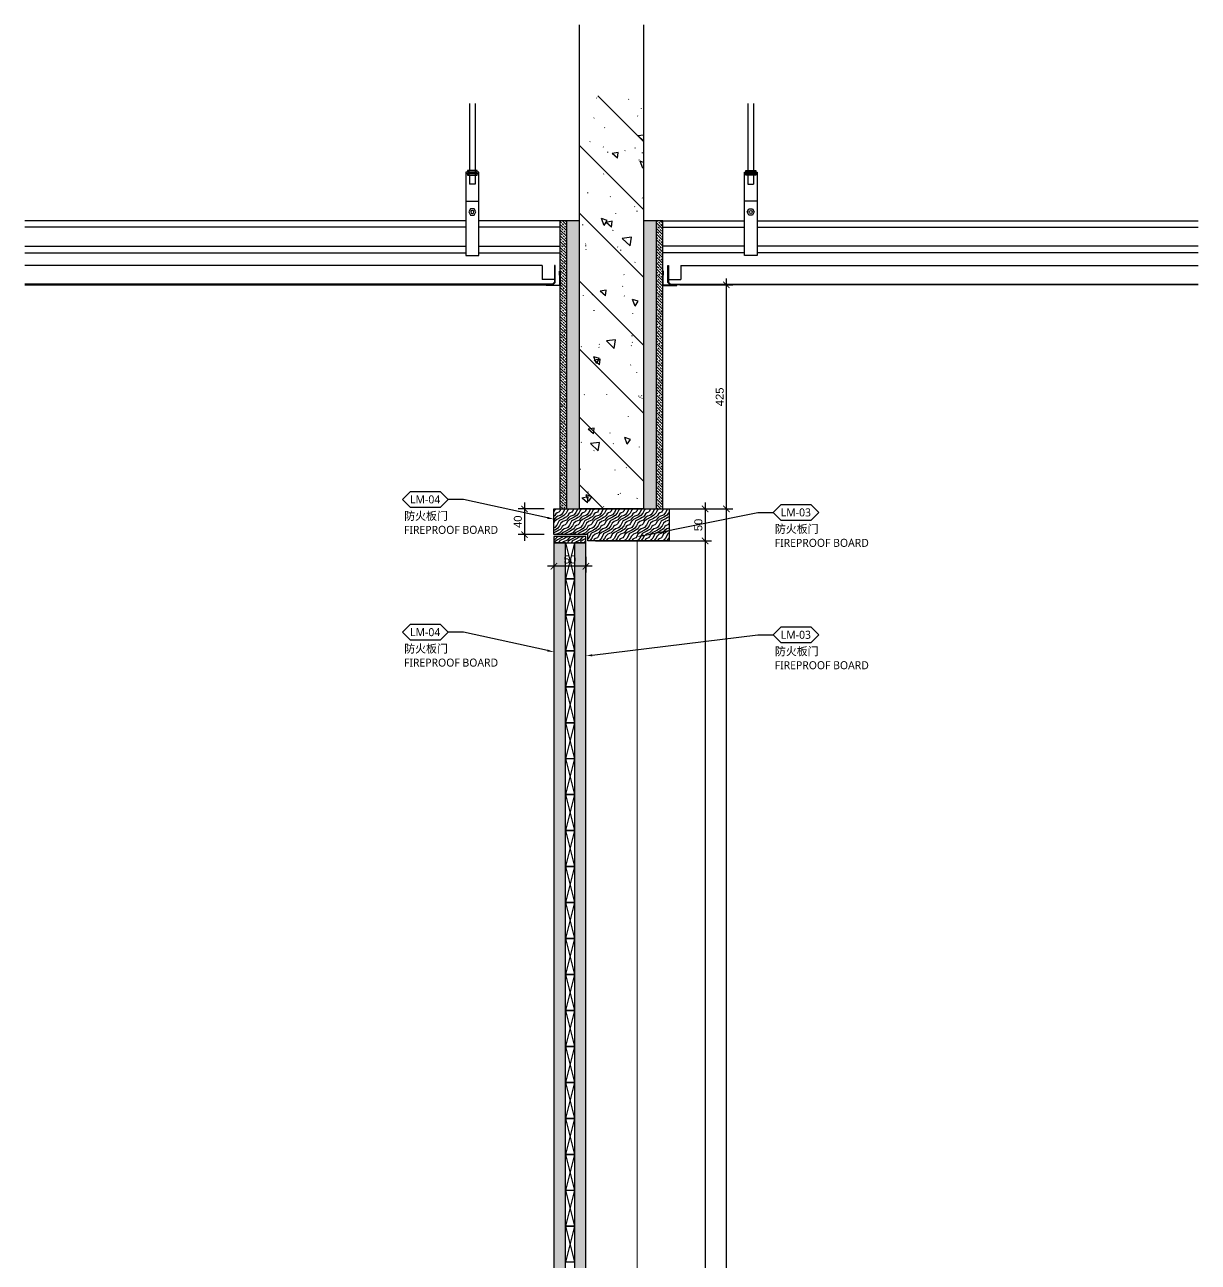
# Model space of a CAD drawing. Header units: millimetres. Extents: x -59920 to -20716, y 18887 to 47087.
# Drawn here: x -22574 to -20742, y 33287 to 35219 of the extents above; entities that cross this region are included whole.
import ezdxf
from ezdxf import colors
from ezdxf.entities.mleader import LeaderData, LeaderLine
from ezdxf.enums import TextEntityAlignment as Align
from ezdxf.math import Vec2, Vec3

# ---------------------------------------------------------------- set-up
doc = ezdxf.new("R2010")
doc.units = ezdxf.units.MM
doc.layers.add('_ACM-A-ANNO-DIMS @ 5', color=1, linetype='Continuous', lineweight=13)
doc.layers.add('_ACM-A-DETL-THIN', color=2, linetype='Continuous', lineweight=13)
for name, color, linetype in [('DE-MT', 2, 'Continuous'), ('I-DETL-LW01', 1, 'Continuous'), ('I-DETL-LW02', 2, 'Continuous'), ('I-DETL-LW08', 8, 'Continuous'), ('I-PL-DOOR', 2, 'Continuous'), ('I-SECT-LW251-PATT', 251, 'Continuous'), ('PE-尺寸标注', 44, 'Continuous'), ('WALL TYPE$0$G-ANNO-NOTE-CH', 7, 'Continuous'), ('WALL TYPE$0$I-SECT-LW03', 3, 'Continuous')]:
    doc.layers.add(name, color=color, linetype=linetype)
doc.styles.add('Arial', font='arial.ttf')
doc.styles.add('WALL TYPE$0$Aecom Chinese', font='Microsoft YaHei.ttf')
doc.dimstyles.new('WALL TYPE$0$Aec-Arch-M-5', dxfattribs={"dimscale": 5, "dimtxt": 2.5, "dimasz": 2, "dimexe": 2, "dimexo": 3, "dimgap": 0.8, "dimtad": 1, "dimdec": 0, "dimrnd": 1, "dimzin": 3, "dimdsep": 46, "dimtxsty": 'Arial', "dimblk": 'WALL TYPE$0$_ArchTick', "dimcen": 2.5, "dimdle": 2, "dimclrt": 256, "dimazin": 2, "dimtfac": 0.75, "dimtdec": 0, "dimtix": 1, "dimtmove": 2, "dimatfit": 2, "dimfxl": 5, "dimtolj": 1, "dimtzin": 0, "dimarcsym": 0})
pattern_1 = [(135, (-21727.8135, 33424.954), (-4.490128, -4.490128), []), (135, (-21727.8135, 33429.4444), (-4.490128, -4.490128), [3.175, -1.5875])]
pattern_2 = [(307.5, (-21617.8135, 33092.6895), (2.4470662, 0.0800016), [0, -1.9304, 0, -2.159, 0, -2.06375]), (277.5, (-21617.8135, 33092.6895), (3.5841255, -2.2476164), [0, -1.0414, 0, -1.7399, 0, -0.66675]), (237.5, (-21617.8135, 33094.2516), (0.007186, -3.9549619), [0, -0.635, 0, -2.286, 0, -2.9845]), (227.5, (-21617.8135, 33094.2516), (1.1146466, -3.817782), [0, -0.3175, 0, -1.4986, 0, -1.7145])]

# ---------------------------------------------------------------- blocks, each defined once
blk = doc.blocks.new('K_1218110518')
at = {"color": 251}
for p, q in [((-28.1, -14), (28.1, 0)), ((-28.1, 0), (28.1, -14))]:
    blk.add_line(p, q, dxfattribs=at)
blk.add_lwpolyline([(28.1, 0), (-28.1, 0), (-28.1, -14), (28.1, -14), (28.1, 0)], close=True, dxfattribs=at)
blk = doc.blocks.new('WALL TYPE$0$_ArchTick')
at = {"color": 0, "linetype": 'ByBlock', "const_width": 0.15}
blk.add_lwpolyline([(-0.5, -0.5), (0.5, 0.5)], dxfattribs=at)
blk = doc.blocks.new('*D173')
at = {"layer": 'DE-MT', "color": 0, "lineweight": -2, "transparency": 16777216}
for p, q in [((-21511.8, 34423.4), (-21511.8, 32703.4)), ((-21682.8, 34413.4), (-21501.8, 34413.4)), ((-21682.8, 32713.4), (-21501.8, 32713.4))]:
    blk.add_line(p, q, dxfattribs=at)
at = {"layer": 'Defpoints', "color": 0, "transparency": 16777216}
for p in [(-21697.8, 34413.4), (-21697.8, 32713.4), (-21511.8, 32713.4)]:
    blk.add_point(p, dxfattribs=at)
at = {"layer": 'DE-MT', "color": 0, "lineweight": -2, "transparency": 16777216, "xscale": 10, "yscale": 10, "zscale": 10}
for p, rotation in [((-21511.8, 34413.4), 90), ((-21511.8, 32713.4), 270)]:
    blk.add_blockref('WALL TYPE$0$_ArchTick', p, dxfattribs=dict(at, rotation=rotation))
at = {"layer": 'DE-MT', "transparency": 16777216, "insert": (-21522.2, 32817.2), "char_height": 12.5, "attachment_point": 5, "rotation": 90, "style": 'Arial'}
blk.add_mtext('\\A1;1700', dxfattribs=at)
blk = doc.blocks.new('*D174')
at = {"layer": 'DE-MT', "color": 0, "lineweight": -2, "transparency": 16777216}
for p, q in [((-21511.8, 34473.4), (-21511.8, 34403.4)), ((-21682.8, 34463.4), (-21501.8, 34463.4)), ((-21682.8, 34413.4), (-21501.8, 34413.4))]:
    blk.add_line(p, q, dxfattribs=at)
at = {"layer": 'Defpoints', "color": 0, "transparency": 16777216}
for p in [(-21697.8, 34463.4), (-21697.8, 34413.4), (-21511.8, 34413.4)]:
    blk.add_point(p, dxfattribs=at)
at = {"layer": 'DE-MT', "color": 0, "lineweight": -2, "transparency": 16777216, "xscale": 10, "yscale": 10, "zscale": 10}
for p, rotation in [((-21511.8, 34463.4), 90), ((-21511.8, 34413.4), 270)]:
    blk.add_blockref('WALL TYPE$0$_ArchTick', p, dxfattribs=dict(at, rotation=rotation))
at = {"layer": 'DE-MT', "transparency": 16777216, "insert": (-21522.2, 34438.4), "char_height": 12.5, "attachment_point": 5, "rotation": 90, "style": 'Arial'}
blk.add_mtext('\\A1;50', dxfattribs=at)
blk = doc.blocks.new('*D168')
at = {"layer": 'DE-MT', "color": 0, "lineweight": -2, "transparency": 16777216}
for p, q in [((-21793.6, 34473.4), (-21793.6, 34413.4)), ((-21762.8, 34463.4), (-21803.6, 34463.4)), ((-21762.8, 34423.4), (-21803.6, 34423.4))]:
    blk.add_line(p, q, dxfattribs=at)
at = {"layer": 'Defpoints', "color": 0, "transparency": 16777216}
for p in [(-21747.8, 34463.4), (-21793.6, 34423.4), (-21747.8, 34423.4)]:
    blk.add_point(p, dxfattribs=at)
at = {"layer": 'DE-MT', "color": 0, "lineweight": -2, "transparency": 16777216, "xscale": 10, "yscale": 10, "zscale": 10}
for p, rotation in [((-21793.6, 34463.4), 90), ((-21793.6, 34423.4), 270)]:
    blk.add_blockref('WALL TYPE$0$_ArchTick', p, dxfattribs=dict(at, rotation=rotation))
at = {"layer": 'DE-MT', "transparency": 16777216, "insert": (-21804, 34443.4), "char_height": 12.5, "attachment_point": 5, "rotation": 90, "style": 'Arial'}
blk.add_mtext('\\A1;40', dxfattribs=at)
blk = doc.blocks.new('*D167')
at = {"layer": 'DE-MT', "color": 0, "lineweight": -2, "transparency": 16777216}
for p, q in [((-21747.8, 34388.7), (-21747.8, 34364)), ((-21697.8, 34388.7), (-21697.8, 34364)), ((-21687.8, 34374), (-21757.8, 34374))]:
    blk.add_line(p, q, dxfattribs=at)
at = {"layer": 'Defpoints', "color": 0, "transparency": 16777216}
for p in [(-21747.8, 34403.7), (-21697.8, 34403.7), (-21747.8, 34374)]:
    blk.add_point(p, dxfattribs=at)
at = {"layer": 'DE-MT', "color": 0, "lineweight": -2, "transparency": 16777216, "xscale": 10, "yscale": 10, "zscale": 10, "rotation": 180}
blk.add_blockref('WALL TYPE$0$_ArchTick', (-21747.8, 34374), dxfattribs=at)
at = {"layer": 'DE-MT', "color": 0, "lineweight": -2, "transparency": 16777216, "xscale": 10, "yscale": 10, "zscale": 10}
blk.add_blockref('WALL TYPE$0$_ArchTick', (-21697.8, 34374), dxfattribs=at)
at = {"layer": 'DE-MT', "transparency": 16777216, "insert": (-21722.8, 34384.4), "char_height": 12.5, "attachment_point": 5, "style": 'Arial'}
blk.add_mtext('\\A1;50', dxfattribs=at)
blk = doc.blocks.new('*D165')
at = {"layer": 'DE-MT', "color": 0, "lineweight": -2, "transparency": 16777216}
for p, q in [((-21478.4, 31803.4), (-21478.4, 34473.4)), ((-21682.8, 34463.4), (-21468.4, 34463.4)), ((-21682.8, 31813.4), (-21468.4, 31813.4))]:
    blk.add_line(p, q, dxfattribs=at)
at = {"layer": 'Defpoints', "color": 0, "transparency": 16777216}
for p in [(-21697.8, 34463.4), (-21478.4, 34463.4), (-21697.8, 31813.4)]:
    blk.add_point(p, dxfattribs=at)
at = {"layer": 'DE-MT', "color": 0, "lineweight": -2, "transparency": 16777216, "xscale": 10, "yscale": 10, "zscale": 10}
for p, rotation in [((-21478.4, 34463.4), 90), ((-21478.4, 31813.4), 270)]:
    blk.add_blockref('WALL TYPE$0$_ArchTick', p, dxfattribs=dict(at, rotation=rotation))
at = {"layer": 'DE-MT', "transparency": 16777216, "insert": (-21488.8, 32814.1), "char_height": 12.5, "attachment_point": 5, "rotation": 90, "style": 'Arial'}
blk.add_mtext('\\A1;2650', dxfattribs=at)
blk = doc.blocks.new('*D166')
at = {"layer": 'DE-MT', "color": 0, "lineweight": -2, "transparency": 16777216}
for p, q in [((-21478.4, 34453.4), (-21478.4, 34823.4)), ((-21551.1, 34813.4), (-21468.4, 34813.4)), ((-21682.8, 34463.4), (-21468.4, 34463.4))]:
    blk.add_line(p, q, dxfattribs=at)
at = {"layer": 'Defpoints', "color": 0, "transparency": 16777216}
for p in [(-21566.1, 34813.4, 6.9), (-21478.4, 34813.4), (-21697.8, 34463.4)]:
    blk.add_point(p, dxfattribs=at)
at = {"layer": 'DE-MT', "color": 0, "lineweight": -2, "transparency": 16777216, "xscale": 10, "yscale": 10, "zscale": 10}
for p, rotation in [((-21478.4, 34813.4), 90), ((-21478.4, 34463.4), 270)]:
    blk.add_blockref('WALL TYPE$0$_ArchTick', p, dxfattribs=dict(at, rotation=rotation))
at = {"layer": 'DE-MT', "transparency": 16777216, "insert": (-21488.8, 34638.4), "char_height": 12.5, "attachment_point": 5, "rotation": 90, "style": 'Arial'}
blk.add_mtext('\\A1;425', dxfattribs=at)
blk = doc.blocks.new('WHA12202707')
at = {"transparency": 16777216}
for p, q in [((2.38, 2.38), (0, 0)), ((2.38, -2.38), (0, 0)), ((11.91, 2.38), (2.38, 2.38)), ((11.91, 2.38), (14.29, 0)), ((11.91, -2.38), (14.29, 0)), ((2.38, -2.38), (11.91, -2.38))]:
    blk.add_line(p, q, dxfattribs=at)
at = {"transparency": 16777216, "style": 'WALL TYPE$0$Aecom Chinese'}
blk.add_attdef('英文2', (0.49, -14.58), '', height=2.5, dxfattribs=at)
at = {"layer": 'WALL TYPE$0$G-ANNO-NOTE-CH', "transparency": 16777216, "style": 'WALL TYPE$0$Aecom Chinese'}
blk.add_attdef('编号', text='', height=2.5, dxfattribs=at).set_placement((7.1, 0), align=Align.MIDDLE)
for tag, p in [('中文', (0.54, -5.18)), ('英文', (0.49, -9.51))]:
    blk.add_attdef(tag, text='', height=2.5, dxfattribs=at).set_placement(p, align=Align.MIDDLE_LEFT)
blk = doc.blocks.new('K_1224171399')
at = {"layer": 'I-DETL-LW02'}
for p, q in [((-389.9, -253, 0), (418.1, -253, 0)), ((-389.9, -253, 0), (-389.9, -275, 0)), ((-408.9, -275, 0), (-389.9, -275, 0))]:
    blk.add_line(p, q, dxfattribs=at)
at = {"layer": 'I-DETL-LW02', "elevation": 0}
blk.add_lwpolyline([(418.1, -283), (-406.4, -283), (-409.9, -279.5), (-409.9, -253), (-408.9, -253), (-408.9, -279.1), (-405.9, -282), (418.1, -282)], dxfattribs=at)
at = {"layer": 'I-DETL-LW08'}
for p, q in [((-285.2, 0, -0.6), (-285.2, -104.4, -0.5)), ((-276.2, 0, -0.6), (-276.2, -104.4, -0.5)), ((-270.7, -109.2, 0), (-290.7, -109.2, 0)), ((-285.6, -107.4, 0), (-285.6, -104.4, 0)), ((-285.6, -112.2, 0), (-285.6, -109.2, 0)), ((-285.2, -107.4, 0), (-285.2, -109.2, 0)), ((-285.2, -112.2, 0), (-285.2, -126, 0)), ((-276.2, -107.4, 0), (-276.2, -109.2, 0)), ((-276.2, -112.2, 0), (-276.2, -126, 0)), ((-275.8, -107.4, 0), (-275.8, -104.4, 0)), ((-275.8, -112.2, 0), (-275.8, -109.2, 0)), ((-285.2, -126, 0), (-276.2, -126, 0)), ((-270.7, -152.4, -0.5), (-290.7, -152.4, -0.5)), ((-290.7, -223), (-418.1, -223)), ((418.1, -223), (-270.7, -223)), ((-290.7, -233), (-418.1, -233)), ((418.1, -233), (-270.7, -233))]:
    blk.add_line(p, q, dxfattribs=at)
for points, elevation in [([(-270.7, -237.4), (-290.7, -237.4), (-290.7, -107.4), (-270.7, -107.4)], -0.5), ([(-273, -107.4), (-288.4, -107.4), (-288.4, -104.4), (-273, -104.4)], -0.5), ([(-273, -112.2), (-288.4, -112.2), (-288.4, -109.2), (-273, -109.2)], -0.5), ([(-283.5, -174.2), (-286.3, -169.4), (-283.5, -164.5), (-277.9, -164.5), (-275.1, -169.4), (-277.9, -174.2)], -1.1), ([(-418.1, -262), (-418.1, -284), (-396.1, -284), (-396.1, -283), (-402.1, -283), (-402.1, -283.5), (-417.6, -283.5), (-417.6, -268), (-417.1, -268), (-417.1, -262)], -6.9)]:
    blk.add_lwpolyline(points, close=True, dxfattribs=dict(at, elevation=elevation))
at = {"layer": 'I-DETL-LW08', "elevation": 0}
for points in [[(-418.1, -183), (-290.7, -183)], [(-418.1, -193), (-290.7, -193)], [(-270.7, -183), (418.1, -183)], [(-270.7, -193), (418.1, -193)]]:
    blk.add_lwpolyline(points, dxfattribs=at)
at = {"layer": 'I-DETL-LW08'}
blk.add_circle((-280.7, -169.4, -0.5), 2.4, dxfattribs=at)

msp = doc.modelspace()

# ---------------------------------------------------------------- hatches: boundary and pattern name
h = msp.add_hatch()
h.set_pattern_fill('0-钢筋混凝土001-DOM', color=250, scale=15, angle=90, pattern_type=2)
h.set_pattern_definition([(135, (-14818.81, 69931.98), (-53.03301, -53.03301), []), (140, (-14818.81, 69931.98), (9.41282, 107.58903), [11.25, -123.75]), (85, (-14818.81, 69931.98), (-112.82882, -20.8127), [9, -99]), (190.4514, (-14818.03, 69940.95), (-103.41593, 86.7764), [9.56103, -105.17132]), (136.1842, (-14848.81, 69931.98), (24.82785, 160.08616), [16.875, -185.625]), (186.6356, (-14846.74, 69945.32), (-146.1177, 140.1994), [14.34154, -157.75695]), (81.1842, (-14848.81, 69931.98), (-146.1178, 140.1993), [13.5, -148.5]), (111, (-14841.31, 69946.98), (60.39283, 89.53606), [11.25, -123.75]), (56, (-14841.31, 69946.98), (-108.7725, 36.4973), [9, -99]), (161.4514, (-14836.28, 69954.44), (-48.37957, 126.0334), [9.56103, -105.17132]), (127.5, (-14818.81, 69931.982), (-49.93408, 1.82398), [0.75, -97.8, 0.75, -100.5, 0.75, -99.375]), (97.5, (-14818.81, 69931.98), (-59.16176, 39.46043), [0.75, -57.3, 0.75, -95.55, 0.75, -37.875]), (57.5, (-14818.81, 69898.532), (3.38323, 80.073365), [0.75, -37.5, 0.75, -117, 0.75, -155.25]), (47.5, (-14818.81, 69883.53), (-15.01575, 87.47793), [0.75, -48.75, 0.75, -77.7, 0.75, -110.25])])
h.paths.add_polyline_path([(-21607.8, 35108.4), (-21707.8, 35108.4), (-21707.8, 34463.4), (-21607.8, 34463.4)])
at = {"layer": 'I-SECT-LW251-PATT'}
h = msp.add_hatch(dxfattribs=at)
h.set_pattern_fill('ANSI33', color=256, angle=90)
h.set_pattern_definition(pattern_1)
h.paths.add_polyline_path([(-21727.8, 34913.4), (-21737.8, 34913.4), (-21737.8, 34463.4), (-21727.8, 34463.4)])
h = msp.add_hatch(dxfattribs=at)
h.set_pattern_fill('AR-SAND', color=256, scale=0.05, angle=270)
h.set_pattern_definition(pattern_2)
h.paths.add_polyline_path([(-21707.8, 34913.4), (-21727.8, 34913.4), (-21727.8, 34463.4), (-21707.8, 34463.4)])
h = msp.add_hatch(dxfattribs=at)
h.set_pattern_fill('AR-SAND', color=256, scale=0.05, angle=270)
h.set_pattern_definition(pattern_2)
h.paths.add_polyline_path([(-21587.8, 34913.4), (-21607.8, 34913.4), (-21607.8, 34463.4), (-21587.8, 34463.4)])
h = msp.add_hatch(dxfattribs=at)
h.set_pattern_fill('ANSI33', color=256, angle=90)
h.set_pattern_definition(pattern_1)
h.paths.add_polyline_path([(-21577.8, 34913.4), (-21587.8, 34913.4), (-21587.8, 34463.4), (-21577.8, 34463.4)])
at = {"layer": 'PE-尺寸标注'}
h = msp.add_hatch(dxfattribs=at)
h.set_pattern_fill('木纹面1', color=250, scale=5, angle=-180, style=0, pattern_type=2)
h.set_pattern_definition([(243.43495, (-12186.745, 70181.116), (-20, 1e-09), [4.621368, -17.739311]), (220.601295, (-12173.588, 70163.822), (-20, -2e-08), [4.158066, -88.037378]), (220.601295, (-12183.588, 70143.822), (-20, -2e-08), [4.158066, -88.037378]), (220.601295, (-12193.588, 70123.822), (-20, 1e-08), [4.158066, -88.037378]), (243.43495, (-12176.598, 70183.91), (-20, 1e-09), [4.237008, -18.123672]), (230.19443, (-12178.492, 70180.121), (-20, -8e-10), [2.24049, -75.862006]), (230.19443, (-12188.492, 70160.121), (-20, -8e-10), [2.24049, -75.862006]), (230.19443, (-12198.492, 70140.121), (-20, -8e-10), [2.24049, -75.862006]), (201.80141, (-12179.927, 70178.4), (-20, 3e-08), [2.868712, -50.982936]), (213.690068, (-12182.59, 70177.334), (-20, 1e-08), [2.521813, -33.5337]), (243.43495, (-12184.689, 70175.936), (-20, 8e-09), [3.355288, -19.005391]), (225, (-12186.189, 70172.935), (-20, 2e-14), [2.717818, -53.850724]), (225, (-12196.189, 70152.935), (-20, 2e-14), [2.717818, -53.850724]), (201.80141, (-12188.111, 70171.013), (-20, 3e-08), [2.19237, -51.659278]), (243.43495, (-12170.116, 70184.373), (-20, 8e-09), [7.1896, -15.17108]), (230.19443, (-12173.332, 70177.942), (-20, -8e-10), [4.573562, -73.528935]), (230.19443, (-12183.332, 70157.942), (-20, -8e-10), [4.573562, -73.528935]), (230.19443, (-12193.332, 70137.942), (-20, -8e-10), [4.573562, -73.528935]), (213.690068, (-12176.26, 70174.429), (-20, 1e-08), [2.24056, -33.814953]), (195.945396, (-12178.124, 70173.186), (-20, 1.45e-06), [3.562485, -69.238614]), (213.690068, (-12181.549, 70172.207), (-20, 1e-08), [4.092967, -31.962546]), (230.19443, (-12184.955, 70169.937), (-20, -8e-10), [5.197338, -72.90516]), (230.19443, (-12194.955, 70149.937), (-20, -8e-10), [5.197338, -72.90516]), (230.19443, (-12204.955, 70129.937), (-20, 3e-09), [5.197338, -72.90516]), (201.80141, (-12188.282, 70165.944), (-20, 3e-08), [5.714501, -48.137147]), (230.19443, (-12168.812, 70176.982), (-20, -8e-10), [5.214067, -72.88843]), (230.19443, (-12178.812, 70156.982), (-20, -8e-10), [5.214067, -72.88843]), (230.19443, (-12188.812, 70136.982), (-20, -8e-10), [5.214067, -72.88843]), (213.690068, (-12172.15, 70172.977), (-20, 1e-08), [4.838075, -31.217438]), (206.56505, (-12176.175, 70170.293), (-20, -1e-09), [7.98596, -81.45676]), (206.56505, (-12186.175, 70150.293), (-20, -1e-09), [7.98596, -81.45676]), (220.601295, (-12183.318, 70166.722), (-20, -2e-08), [4.3193, -87.876143]), (220.601295, (-12193.318, 70146.722), (-20, -2e-08), [4.3193, -87.876143]), (220.601295, (-12203.318, 70126.722), (-20, -2e-08), [4.3193, -87.876143]), (213.690068, (-12170.146, 70170.199), (-20, 1e-08), [2.735792, -33.319722]), (206.56505, (-12172.423, 70168.681), (-20, -8e-09), [7.158076, -82.284643]), (206.56505, (-12182.423, 70148.681), (-20, 8e-08), [7.158076, -82.284643]), (220.601295, (-12178.825, 70165.48), (-20, -2e-08), [1.700823, -90.49462]), (220.601295, (-12188.825, 70145.48), (-20, -2e-08), [1.700823, -90.49462]), (220.601295, (-12198.825, 70125.48), (-20, -2e-08), [1.700823, -90.49462])])
h.paths.add_polyline_path([(-21694.8, 34423.4), (-21747.8, 34423.4), (-21747.8, 34463.4), (-21567.8, 34463.4), (-21567.8, 34413.4), (-21694.8, 34413.4)])
h = msp.add_hatch(dxfattribs=at)
h.set_pattern_fill('木纹面1', color=250, scale=5, angle=-180, style=0, pattern_type=2)
h.set_pattern_definition([(243.435, (-21715.747, 34409.559), (-20, 1e-09), [4.6214, -17.739]), (220.6, (-21702.59, 34392.265), (-20, -2e-08), [4.158, -88.037]), (220.601, (-21712.59, 34372.265), (-20, -2e-08), [4.158, -88.037]), (220.601, (-21722.59, 34352.265), (-20, 1e-08), [4.158, -88.0374]), (243.435, (-21705.6, 34412.354), (-20, 1e-09), [4.237, -18.1237]), (230.194, (-21707.494, 34408.564), (-20, -8e-10), [2.24, -75.862]), (230.194, (-21717.494, 34388.564), (-20, -8e-10), [2.24, -75.862]), (230.194, (-21727.494, 34368.564), (-20, -8e-10), [2.2405, -75.862]), (201.801, (-21708.9285, 34406.843), (-20, 3e-08), [2.8687, -50.983]), (213.69, (-21711.592, 34405.777), (-20, 1e-08), [2.522, -33.5337]), (243.435, (-21713.69, 34404.378), (-20, 8e-09), [3.355, -19.0054]), (225, (-21715.191, 34401.377), (-20, 2e-14), [2.718, -53.851]), (225, (-21725.191, 34381.377), (-20, 2e-14), [2.718, -53.851]), (201.801, (-21717.1126, 34399.4556), (-20, 3e-08), [2.1924, -51.6593]), (243.435, (-21699.118, 34412.816), (-20, 8e-09), [7.1896, -15.171]), (230.194, (-21702.334, 34406.385), (-20, -8e-10), [4.574, -73.529]), (230.194, (-21712.334, 34386.385), (-20, -8e-10), [4.574, -73.529]), (230.194, (-21722.334, 34366.385), (-20, -8e-10), [4.5736, -73.529]), (213.69, (-21705.261, 34402.872), (-20, 1e-08), [2.2406, -33.815]), (195.945, (-21707.1257, 34401.629), (-20, 1e-06), [3.5625, -69.2386]), (213.69, (-21710.551, 34400.65), (-20, 1e-08), [4.093, -31.9625]), (230.194, (-21713.957, 34398.38), (-20, -8e-10), [5.197, -72.905]), (230.194, (-21723.957, 34378.38), (-20, -8e-10), [5.197, -72.905]), (230.194, (-21733.957, 34358.38), (-20, 3e-09), [5.197, -72.905]), (201.801, (-21717.284, 34394.387), (-20, 3e-08), [5.7145, -48.137]), (230.194, (-21697.813, 34405.425), (-20, -8e-10), [5.214, -72.888]), (230.194, (-21707.813, 34385.425), (-20, -8e-10), [5.214, -72.888]), (230.194, (-21717.813, 34365.425), (-20, -8e-10), [5.214, -72.8884]), (213.69, (-21701.151, 34401.42), (-20, 1e-08), [4.838, -31.2174]), (206.565, (-21705.177, 34398.736), (-20, -1e-09), [7.986, -81.457]), (206.565, (-21715.177, 34378.736), (-20, -1e-09), [7.986, -81.457]), (220.6, (-21712.32, 34395.165), (-20, -2e-08), [4.319, -87.876]), (220.6, (-21722.32, 34375.165), (-20, -2e-08), [4.319, -87.876]), (220.601, (-21732.32, 34355.165), (-20, -2e-08), [4.319, -87.876]), (213.69, (-21699.148, 34398.641), (-20, 1e-08), [2.736, -33.3197]), (206.565, (-21701.4245, 34397.124), (-20, -8e-09), [7.158, -82.2846]), (206.565, (-21711.4245, 34377.124), (-20, 8e-08), [7.158, -82.2846]), (220.6, (-21707.827, 34393.923), (-20, -2e-08), [1.701, -90.495]), (220.6, (-21717.827, 34373.923), (-20, -2e-08), [1.701, -90.495]), (220.601, (-21727.827, 34353.923), (-20, -2e-08), [1.701, -90.4946])])
h.paths.add_polyline_path([(-21747.8, 34420.4), (-21747.8, 34410.4), (-21729.8, 34410.4), (-21697.8, 34410.4), (-21697.8, 34420.4)])
h = msp.add_hatch(dxfattribs=at)
h.set_pattern_fill('木纹面1', color=250, scale=5, angle=-180, style=0, pattern_type=2)
h.set_pattern_definition([(243.4349, (-21747.747, 33882.559), (-20, 1e-09), [4.62137, -17.73931]), (220.6013, (-21734.59, 33865.265), (-20, -2e-08), [4.15807, -88.0374]), (220.6013, (-21744.59, 33845.265), (-20, -2e-08), [4.15807, -88.0374]), (220.6013, (-21754.59, 33825.265), (-20, 1e-08), [4.15807, -88.0374]), (243.4349, (-21737.6, 33885.354), (-20, 1e-09), [4.237, -18.12367]), (230.1944, (-21739.494, 33881.564), (-20, -8e-10), [2.2405, -75.862]), (230.1944, (-21749.494, 33861.564), (-20, -8e-10), [2.2405, -75.862]), (230.1944, (-21759.494, 33841.564), (-20, -8e-10), [2.2405, -75.862]), (201.8014, (-21740.9285, 33879.843), (-20, 3e-08), [2.86871, -50.98294]), (213.69007, (-21743.592, 33878.777), (-20, 1e-08), [2.52181, -33.5337]), (243.4349, (-21745.69, 33877.378), (-20, 8e-09), [3.35529, -19.0054]), (225, (-21747.191, 33874.377), (-20, 2e-14), [2.7178, -53.85072]), (225, (-21757.191, 33854.377), (-20, 2e-14), [2.7178, -53.85072]), (201.8014, (-21749.1126, 33872.4556), (-20, 3e-08), [2.19237, -51.65928]), (243.4349, (-21731.118, 33885.816), (-20, 8e-09), [7.1896, -15.17108]), (230.1944, (-21734.334, 33879.385), (-20, -8e-10), [4.57356, -73.52893]), (230.1944, (-21744.334, 33859.385), (-20, -8e-10), [4.57356, -73.52893]), (230.1944, (-21754.334, 33839.385), (-20, -8e-10), [4.57356, -73.52893]), (213.69007, (-21737.261, 33875.872), (-20, 1e-08), [2.24056, -33.81495]), (195.9454, (-21739.1257, 33874.629), (-20, 1e-06), [3.56248, -69.23861]), (213.69007, (-21742.551, 33873.65), (-20, 1e-08), [4.09297, -31.96255]), (230.1944, (-21745.957, 33871.38), (-20, -8e-10), [5.19734, -72.90516]), (230.1944, (-21755.957, 33851.38), (-20, -8e-10), [5.19734, -72.90516]), (230.1944, (-21765.957, 33831.38), (-20, 3e-09), [5.19734, -72.90516]), (201.8014, (-21749.284, 33867.387), (-20, 3e-08), [5.7145, -48.13715]), (230.1944, (-21729.813, 33878.425), (-20, -8e-10), [5.21407, -72.88843]), (230.1944, (-21739.813, 33858.425), (-20, -8e-10), [5.21407, -72.88843]), (230.1944, (-21749.813, 33838.425), (-20, -8e-10), [5.21407, -72.88843]), (213.69007, (-21733.151, 33874.42), (-20, 1e-08), [4.83807, -31.21744]), (206.56505, (-21737.177, 33871.736), (-20, -1e-09), [7.98596, -81.45676]), (206.56505, (-21747.177, 33851.736), (-20, -1e-09), [7.98596, -81.45676]), (220.6013, (-21744.32, 33868.165), (-20, -2e-08), [4.3193, -87.87614]), (220.6013, (-21754.32, 33848.165), (-20, -2e-08), [4.3193, -87.87614]), (220.6013, (-21764.32, 33828.165), (-20, -2e-08), [4.3193, -87.87614]), (213.69007, (-21731.148, 33871.641), (-20, 1e-08), [2.7358, -33.31972]), (206.56505, (-21733.4245, 33870.124), (-20, -8e-09), [7.15808, -82.28464]), (206.56505, (-21743.4245, 33850.124), (-20, 8e-08), [7.15808, -82.28464]), (220.6013, (-21739.827, 33866.923), (-20, -2e-08), [1.7008, -90.4946]), (220.6013, (-21749.827, 33846.923), (-20, -2e-08), [1.7008, -90.4946]), (220.6013, (-21759.827, 33826.923), (-20, -2e-08), [1.7008, -90.4946])])
h.paths.add_polyline_path([(-21747.8, 31828.4), (-21729.8, 31828.4), (-21729.8, 34410.4), (-21747.8, 34410.4)])
h = msp.add_hatch(dxfattribs=at)
h.set_pattern_fill('木纹面1', color=250, scale=5, angle=-180, style=0, pattern_type=2)
h.set_pattern_definition([(243.435, (-21715.747, 33882.559), (-20, 1e-09), [4.62137, -17.7393]), (220.6013, (-21702.59, 33865.265), (-20, -2e-08), [4.1581, -88.0374]), (220.6013, (-21712.59, 33845.265), (-20, -2e-08), [4.1581, -88.0374]), (220.6013, (-21722.59, 33825.265), (-20, 1e-08), [4.1581, -88.0374]), (243.435, (-21705.6, 33885.354), (-20, 1e-09), [4.237, -18.12367]), (230.1944, (-21707.494, 33881.564), (-20, -8e-10), [2.2405, -75.862]), (230.1944, (-21717.494, 33861.564), (-20, -8e-10), [2.2405, -75.862]), (230.1944, (-21727.494, 33841.564), (-20, -8e-10), [2.2405, -75.862]), (201.8014, (-21708.9285, 33879.843), (-20, 3e-08), [2.8687, -50.98294]), (213.6901, (-21711.592, 33878.777), (-20, 1e-08), [2.5218, -33.5337]), (243.435, (-21713.69, 33877.378), (-20, 8e-09), [3.3553, -19.0054]), (225, (-21715.191, 33874.377), (-20, 2e-14), [2.7178, -53.8507]), (225, (-21725.191, 33854.377), (-20, 2e-14), [2.7178, -53.8507]), (201.8014, (-21717.1126, 33872.4556), (-20, 3e-08), [2.19237, -51.65928]), (243.435, (-21699.118, 33885.816), (-20, 8e-09), [7.1896, -15.17108]), (230.1944, (-21702.334, 33879.385), (-20, -8e-10), [4.5736, -73.5289]), (230.1944, (-21712.334, 33859.385), (-20, -8e-10), [4.5736, -73.5289]), (230.1944, (-21722.334, 33839.385), (-20, -8e-10), [4.5736, -73.5289]), (213.6901, (-21705.261, 33875.872), (-20, 1e-08), [2.24056, -33.81495]), (195.9454, (-21707.1257, 33874.629), (-20, 1e-06), [3.5625, -69.2386]), (213.6901, (-21710.551, 33873.65), (-20, 1e-08), [4.09297, -31.96255]), (230.1944, (-21713.957, 33871.38), (-20, -8e-10), [5.1973, -72.9052]), (230.1944, (-21723.957, 33851.38), (-20, -8e-10), [5.1973, -72.9052]), (230.1944, (-21733.957, 33831.38), (-20, 3e-09), [5.1973, -72.9052]), (201.8014, (-21717.284, 33867.387), (-20, 3e-08), [5.7145, -48.13715]), (230.1944, (-21697.813, 33878.425), (-20, -8e-10), [5.2141, -72.8884]), (230.1944, (-21707.813, 33858.425), (-20, -8e-10), [5.2141, -72.8884]), (230.1944, (-21717.813, 33838.425), (-20, -8e-10), [5.2141, -72.8884]), (213.6901, (-21701.151, 33874.42), (-20, 1e-08), [4.83807, -31.21744]), (206.56505, (-21705.177, 33871.736), (-20, -1e-09), [7.98596, -81.45676]), (206.56505, (-21715.177, 33851.736), (-20, -1e-09), [7.98596, -81.45676]), (220.6013, (-21712.32, 33868.165), (-20, -2e-08), [4.3193, -87.8761]), (220.6013, (-21722.32, 33848.165), (-20, -2e-08), [4.3193, -87.8761]), (220.6013, (-21732.32, 33828.165), (-20, -2e-08), [4.3193, -87.8761]), (213.6901, (-21699.148, 33871.641), (-20, 1e-08), [2.7358, -33.31972]), (206.56505, (-21701.4245, 33870.124), (-20, -8e-09), [7.1581, -82.28464]), (206.56505, (-21711.4245, 33850.124), (-20, 8e-08), [7.1581, -82.28464]), (220.6013, (-21707.827, 33866.923), (-20, -2e-08), [1.7008, -90.4946]), (220.6013, (-21717.827, 33846.923), (-20, -2e-08), [1.7008, -90.4946]), (220.6013, (-21727.827, 33826.923), (-20, -2e-08), [1.7008, -90.4946])])
h.paths.add_polyline_path([(-21697.8, 34410.4), (-21715.8, 34410.4), (-21715.8, 32713.4), (-21697.8, 32713.4)])

# ---------------------------------------------------------------- linework, layer by layer
at = {"layer": '_ACM-A-DETL-THIN', "color": 8}
msp.add_lwpolyline([(-21617.8, 34413.4), (-21617.8, 31813.4)], dxfattribs=at)
at = {"layer": 'I-DETL-LW01'}
msp.add_lwpolyline([(-21747.8, 34410.4), (-21697.8, 34410.4)], dxfattribs=at)
for points in [[(-21729.8, 31828.4), (-21729.8, 34410.4), (-21747.8, 34410.4), (-21747.8, 31828.4)], [(-21697.8, 32713.4), (-21697.8, 34410.4), (-21715.8, 34410.4), (-21715.8, 32713.4)]]:
    msp.add_lwpolyline(points, close=True, dxfattribs=at)
at = {"layer": 'I-DETL-LW02'}
for points in [[(-21737.8, 34463.4), (-21737.8, 34913.4)], [(-21707.8, 34913.4), (-21737.8, 34913.4)], [(-21727.8, 34463.4), (-21727.8, 34913.4)], [(-21577.8, 34913.4), (-21607.8, 34913.4)], [(-21587.8, 34463.4), (-21587.8, 34913.4)], [(-21577.8, 34463.4), (-21577.8, 34913.4)]]:
    msp.add_lwpolyline(points, dxfattribs=at)
at = {"layer": 'I-PL-DOOR'}
msp.add_lwpolyline([(-21694.8, 34423.4), (-21747.8, 34423.4), (-21747.8, 34463.4), (-21567.8, 34463.4), (-21567.8, 34413.4), (-21694.8, 34413.4)], close=True, dxfattribs=at)
msp.add_lwpolyline([(-21697.8, 32711.4), (-21697.8, 34420.4), (-21747.8, 34420.4), (-21747.8, 31818.4), (-21697.8, 31818.4), (-21697.8, 32708.4)], dxfattribs=at)
at = {"layer": 'WALL TYPE$0$I-SECT-LW03'}
msp.add_lwpolyline([(-21607.8, 35219.4), (-21607.8, 34463.4), (-21707.8, 34463.4), (-21707.8, 35219.4)], dxfattribs=at)

# ---------------------------------------------------------------- block references
at = {"xscale": -1}
msp.add_blockref('K_1224171399', (-22155.9, 35096.5, 6.9), dxfattribs=at)
msp.add_blockref('K_1224171399', (-21159.7, 35096.5, 6.9))
at = {"xscale": -1, "rotation": 90}
for p in [(-21729.8, 34382.3), (-21729.8, 34326.2), (-21729.8, 34270), (-21729.8, 34213.8), (-21729.8, 34157.7), (-21729.8, 34101.5), (-21729.8, 34045.4), (-21729.8, 33989.2), (-21729.8, 33933), (-21729.8, 33876.9), (-21729.8, 33820.7), (-21729.8, 33764.5), (-21729.8, 33708.4), (-21729.8, 33652.2), (-21729.8, 33596), (-21729.8, 33539.9), (-21729.8, 33483.7), (-21729.8, 33427.5), (-21729.8, 33371.4), (-21729.8, 33315.2)]:
    msp.add_blockref('K_1218110518', p, dxfattribs=at)

# ---------------------------------------------------------------- dimensions: what is measured, and where the dimension line sits
at = {"layer": 'DE-MT'}
dim = msp.add_linear_dim(base=(-21478.4, 34813.4), p1=(-21697.8, 34463.4), p2=(-21566.1, 34813.4, 6.9), angle=90, text='425', dimstyle='WALL TYPE$0$Aec-Arch-M-5', override={"dimzin": 8}, dxfattribs=at)
dim.commit()
dim.dimension.update_dxf_attribs({"geometry": '*D166', "text_midpoint": (-21488.8, 34638.4)})
for base, p1, p2, picture, middle in [((-21793.6, 34423.4), (-21747.8, 34463.4), (-21747.8, 34423.4), '*D168', (-21804, 34443.4)), ((-21511.8, 34413.4), (-21697.8, 34463.4), (-21697.8, 34413.4), '*D174', (-21522.2, 34438.4))]:
    dim = msp.add_linear_dim(base=base, p1=p1, p2=p2, angle=90, dimstyle='WALL TYPE$0$Aec-Arch-M-5', override={"dimzin": 8}, dxfattribs=at)
    dim.commit()
    dim.dimension.update_dxf_attribs({"geometry": picture, "text_midpoint": middle})
for base, p1, p2, picture, middle in [((-21478.4, 34463.4), (-21697.8, 31813.4), (-21697.8, 34463.4), '*D165', (-21488.8, 32814.1)), ((-21511.8, 32713.4), (-21697.8, 34413.4), (-21697.8, 32713.4), '*D173', (-21522.2, 32817.2))]:
    dim = msp.add_linear_dim(base=base, p1=p1, p2=p2, angle=90, dimstyle='WALL TYPE$0$Aec-Arch-M-5', override={"dimzin": 8}, dxfattribs=at)
    dim.commit()
    dim.dimension.update_dxf_attribs({"geometry": picture, "text_midpoint": middle, "dimtype": 160})
dim = msp.add_linear_dim(base=(-21747.8, 34374), p1=(-21697.8, 34403.7), p2=(-21747.8, 34403.7), dimstyle='WALL TYPE$0$Aec-Arch-M-5', override={"dimzin": 8}, dxfattribs=at)
dim.commit()
dim.dimension.update_dxf_attribs({"geometry": '*D167', "text_midpoint": (-21722.8, 34384.4)})

# ---------------------------------------------------------------- leaders
at = {"layer": '_ACM-A-ANNO-DIMS @ 5'}
ml = msp.add_multileader_block('Standard', dxfattribs=at)
ml.set_content('WHA12202707', color=256, scale=5)
ml.set_attribute('编号', 'LM-04', width=0)
ml.set_attribute('中文', '防火板门', width=0)
ml.set_attribute('英文', 'FIREPROOF BOARD', width=0)
ml.set_attribute('英文2', '', width=0)
ml.set_leader_properties(color=2)
ml.build(insert=Vec2(0, 0))
ml.multileader.update_dxf_attribs({"text_right_attachment_type": 6, "dogleg_length": 0.36, "arrow_head_size": 10, "scale": 5})
ctx = ml.context
ctx.base_point, ctx.scale, ctx.char_height, ctx.arrow_head_size, ctx.landing_gap_size, ctx.plane_origin = Vec3(-21984.2, 34478.3), 5, 375, 10, 0.45, Vec3(-19470.8, 30336.7)
ctx.right_attachment = 6
notes = []
notes.append((ctx, [(1, (1, 1, 0), (-21889.1, 34478.3), (-1, 0), 23.7, [(0, [(-21747.8, 34447.3)], 0, [])])]))
ctx.block.insert = Vec3(-21984.2, 34478.3)
ml = msp.add_multileader_block('Standard', dxfattribs=at)
ml.set_content('WHA12202707', color=256, scale=5)
ml.set_attribute('编号', 'LM-03', width=0)
ml.set_attribute('中文', '防火板门', width=0)
ml.set_attribute('英文', 'FIREPROOF BOARD', width=0)
ml.set_attribute('英文2', '', width=0)
ml.set_leader_properties(color=2)
ml.build(insert=Vec2(0, 0))
ml.multileader.update_dxf_attribs({"text_right_attachment_type": 6, "dogleg_length": 0.36, "arrow_head_size": 10, "scale": 5})
ctx = ml.context
ctx.base_point, ctx.scale, ctx.char_height, ctx.arrow_head_size, ctx.landing_gap_size, ctx.plane_origin = Vec3(-21405.4, 34458), 5, 375, 10, 0.45, Vec3(-18809.1, 30316.4)
ctx.right_attachment = 6
notes.append((ctx, [(0, (1, 1, 0), (-21429.1, 34458), (1, 0), 23.7, [(0, [(-21617.8, 34420.1)], 0, [])])]))
ctx.block.insert = Vec3(-21405.4, 34458)
ml = msp.add_multileader_block('Standard', dxfattribs=at)
ml.set_content('WHA12202707', color=256, scale=5)
ml.set_attribute('编号', 'LM-04', width=0)
ml.set_attribute('中文', '防火板门', width=0)
ml.set_attribute('英文', 'FIREPROOF BOARD', width=0)
ml.set_attribute('英文2', '', width=0)
ml.set_leader_properties(color=2)
ml.build(insert=Vec2(0, 0))
ml.multileader.update_dxf_attribs({"text_right_attachment_type": 6, "dogleg_length": 0.36, "arrow_head_size": 10, "scale": 5})
ctx = ml.context
ctx.base_point, ctx.scale, ctx.char_height, ctx.arrow_head_size, ctx.landing_gap_size, ctx.plane_origin = Vec3(-21984.2, 34271), 5, 375, 10, 0.45, Vec3(-19470.8, 30129.4)
ctx.right_attachment = 6
notes.append((ctx, [(1, (1, 1, 0), (-21889.1, 34271), (-1, 0), 23.7, [(0, [(-21747.8, 34240)], 0, [])])]))
ctx.block.insert = Vec3(-21984.2, 34271)
ml = msp.add_multileader_block('Standard', dxfattribs=at)
ml.set_content('WHA12202707', color=256, scale=5)
ml.set_attribute('编号', 'LM-03', width=0)
ml.set_attribute('中文', '防火板门', width=0)
ml.set_attribute('英文', 'FIREPROOF BOARD', width=0)
ml.set_attribute('英文2', '', width=0)
ml.set_leader_properties(color=2)
ml.build(insert=Vec2(0, 0))
ml.multileader.update_dxf_attribs({"text_right_attachment_type": 6, "dogleg_length": 0.36, "arrow_head_size": 10, "scale": 5})
ctx = ml.context
ctx.base_point, ctx.scale, ctx.char_height, ctx.arrow_head_size, ctx.landing_gap_size, ctx.plane_origin = Vec3(-21405.4, 34266.9), 5, 375, 10, 0.45, Vec3(-18809.1, 30125.4)
ctx.right_attachment = 6
notes.append((ctx, [(0, (1, 1, 0), (-21429.1, 34266.9), (1, 0), 23.7, [(0, [(-21697.8, 34233.8)], 0, [])])]))
ctx.block.insert = Vec3(-21405.4, 34266.9)
for ctx, leaders in notes:
    for number, flags, end, landing, length, lines in leaders:
        leader = LeaderData()
        leader.index, (leader.has_last_leader_line, leader.has_dogleg_vector, leader.attachment_direction) = number, flags
        leader.last_leader_point, leader.dogleg_vector, leader.dogleg_length = Vec3(end), Vec3(landing), length
        for number, points, colour, breaks in lines:
            line = LeaderLine()
            line.index, line.vertices, line.color, line.breaks = number, Vec3.list(points), colors.encode_raw_color(colour), breaks
            leader.lines.append(line)
        ctx.leaders.append(leader)

doc.saveas('drawing.dxf')
